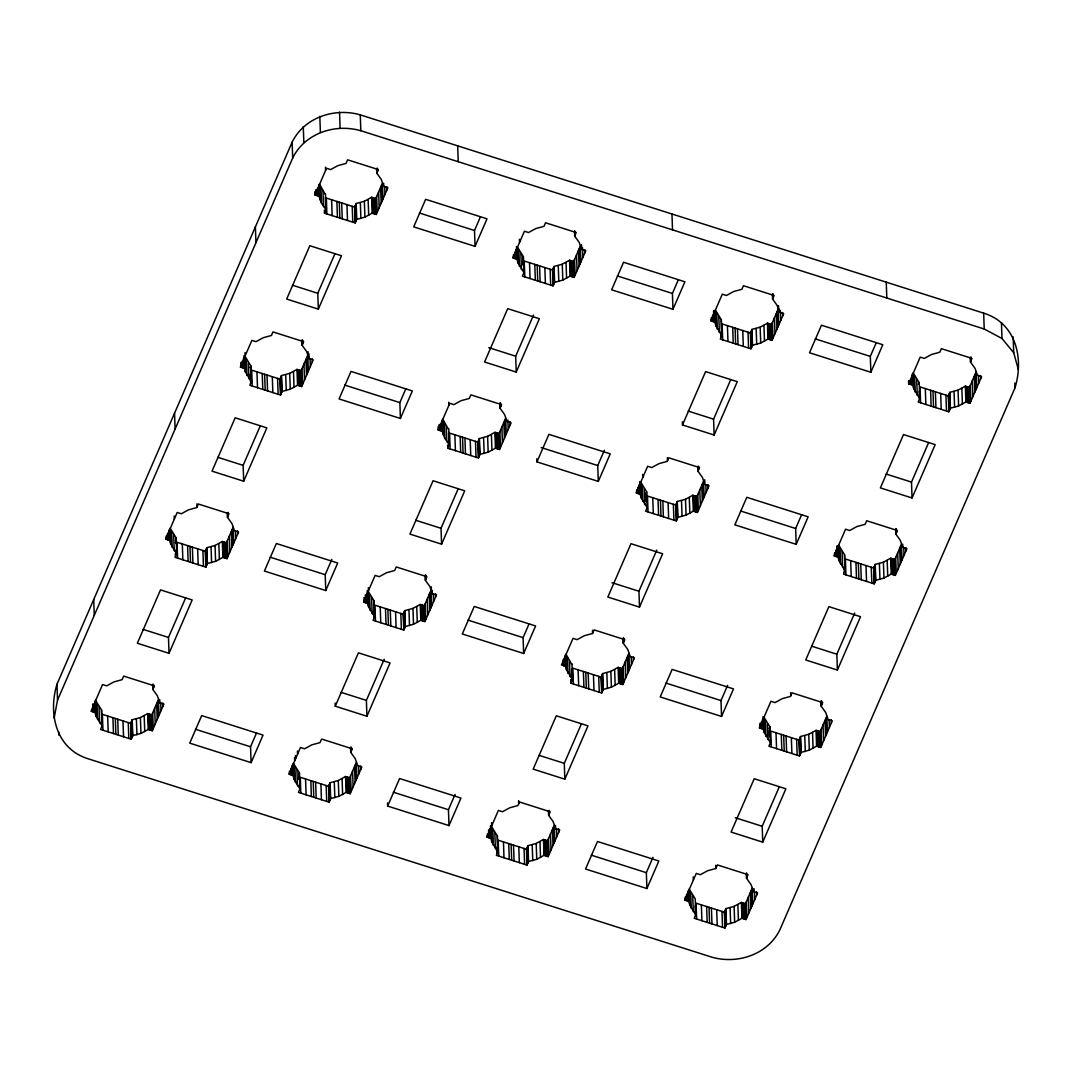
<?xml version="1.0" encoding="UTF-8"?>
<svg xmlns="http://www.w3.org/2000/svg" width="1072" height="1072" viewBox="0 0 1072 1072"><rect width="100%" height="100%" fill="white"/><g stroke="black" fill="none" stroke-linecap="round" stroke-linejoin="round"><path stroke-width="1.5" d="M56.977 684.231C48.026 713.563 55.824 748.859 88.346 758.855L711.728 957.135C737.415 964.545 767.686 954.643 779.867 929.853L1015.023 387.769C1023.974 358.437 1016.176 323.141 983.654 313.145L360.272 114.865C334.585 107.455 304.314 117.357 292.133 142.147L56.977 684.231L57.526 700.096L54.149 718.079M57.526 700.096L292.683 158.013C304.863 133.223 335.134 123.307 360.822 130.73L984.217 329.01L1001.998 338.511L1013.723 352.728L1018.4 369.786M324.494 213.167L326.049 209.603L321.533 203.332L319.054 196.256L314.94 194.957L326.518 168.277L330.618 169.59L337.894 165.624L346.095 163.4L347.636 159.822L378.309 169.577L376.768 173.155L381.27 179.413L383.763 186.488L387.863 187.801L376.299 214.467L372.185 213.167L364.909 217.134L356.721 219.358L355.167 222.922L324.494 213.167L324.387 210.005M132.754 735.633L140.955 733.409L148.231 729.442L152.331 730.742L151.782 714.877L147.681 713.577L140.405 717.543L132.204 719.768L132.754 735.633L131.213 739.198L100.54 729.442L102.081 725.878L96.065 716.15L95.515 700.284L101.532 710.012L101.84 726.427M207.419 563.537L215.606 561.313L222.882 557.346L226.983 558.646L226.433 542.794L222.333 541.481L215.057 545.46L206.856 547.685L207.419 563.537L205.864 567.115L175.192 557.36L176.733 553.782L170.716 544.053L170.167 528.201L176.183 537.93L175.527 542.874M250.071 367.616L250.835 365.833L244.818 356.105L245.381 371.971L251.397 381.699L249.843 385.263L280.516 395.019L282.07 391.454L281.507 375.589L289.708 373.364L296.984 369.398L301.085 370.698L301.647 386.563L297.534 385.25L290.257 389.23L282.07 391.454M325.245 194.3L319.469 184.022L320.032 199.874M131.213 739.198L130.663 723.345L132.204 719.768M205.864 567.115L205.315 551.249L206.856 547.685M280.516 395.019L279.966 379.153L281.507 375.589M355.167 222.922L354.618 207.07L356.172 203.492L364.359 201.268L371.636 197.302L375.736 198.615L376.299 214.467M169.028 653.317L192.169 599.958L160.505 589.895L137.363 643.24L169.028 653.317L168.478 637.451L185.67 597.828M243.692 481.221L266.834 427.875L235.17 417.799L212.028 471.157L243.692 481.221L243.13 465.355L260.322 425.731M318.344 309.138L341.486 255.779L309.821 245.716L286.68 299.061L318.344 309.138L317.781 293.272L334.973 253.635M152.331 730.742L163.909 704.063L159.795 702.763L157.316 695.688L152.8 689.417L154.355 685.852L123.682 676.097L122.128 679.661L113.94 681.886L106.664 685.866L102.55 684.552L90.986 711.232L95.086 712.532L96.065 716.15M226.983 558.646L238.56 531.98L234.46 530.667L231.967 523.592L227.465 517.334L229.006 513.756L198.333 504.001L196.779 507.579L188.592 509.803L181.315 513.769L177.215 512.47L165.637 539.136L169.738 540.449L170.716 544.053M301.647 386.563L313.212 359.884L309.111 358.584L306.619 351.509L302.116 345.238L303.657 341.673L272.985 331.918L271.444 335.482L263.243 337.707L255.967 341.673L251.866 340.373L240.289 367.053L244.403 368.353L245.381 371.971M151.782 714.877L158.468 699.467L159.018 715.319M226.433 542.794L233.12 527.37L233.683 543.236M301.085 370.698L307.771 355.274L308.334 371.14M375.736 198.615L382.436 183.191L382.985 199.044M251.103 762.648L263.042 735.111L201.697 715.6L189.744 743.137L251.103 762.648L250.54 746.782L256.516 733.02M325.754 590.551L337.693 563.014L276.348 543.504L264.409 571.041L325.754 590.551L325.205 574.699L331.838 559.396M400.405 418.469L412.345 390.932L351 371.421L339.06 398.945L400.405 418.469L399.856 402.603L405.819 388.841M475.057 246.372L487.01 218.835L425.651 199.325L413.712 226.862L475.057 246.372L474.507 230.507L480.47 216.745M447.748 448.203L449.289 444.639L444.786 438.368L442.294 431.292L438.193 429.993L449.758 403.313L453.871 404.626L461.148 400.66L469.335 398.436L470.889 394.858L501.562 404.613L500.008 408.191L504.523 414.449L507.002 421.524L511.116 422.837L499.539 449.503L495.438 448.203L488.162 452.17L479.961 454.394L478.42 457.958L447.748 448.203L447.64 445.041M330.658 798.573L338.859 796.349L346.135 792.382L350.236 793.682L349.686 777.83L345.573 776.517L338.296 780.496L330.109 782.721L330.658 798.573L329.117 802.151L298.431 792.396L299.986 788.818L293.969 779.089L293.42 763.237L299.436 772.952L298.82 779.505M405.31 626.49L413.511 624.266L420.787 620.286L424.887 621.599L424.338 605.734L420.224 604.434L412.948 608.4L404.76 610.625L405.31 626.49L403.769 630.055L373.096 620.299L374.637 616.735L368.621 607.007L368.071 591.141L374.088 600.869L374.396 617.284M448.498 429.336L442.723 419.058L443.272 434.91M554.626 282.298L562.813 280.087L570.09 276.107L574.19 277.42L573.641 261.555L569.54 260.255L562.264 264.221L554.063 266.446L554.626 282.298L553.072 285.876L522.399 276.12L523.94 272.543L517.923 262.828L517.374 246.962L523.391 256.69L522.841 264.811M335.268 706.18L358.41 652.835L390.074 662.911L366.932 716.257L335.268 706.18L335.161 703.018M329.117 802.151L328.555 786.285L330.109 782.721M403.769 630.055L403.206 614.189L404.76 610.625M478.42 457.958L477.871 442.106L479.412 438.528L487.613 436.304L494.889 432.338L498.989 433.651L499.539 449.503M553.072 285.876L552.522 270.01L554.063 266.446M366.932 716.257L366.383 700.391L384.232 659.24M441.584 544.161L464.725 490.815L433.061 480.752L409.919 534.097L441.584 544.161L441.034 528.308L458.226 488.671M516.235 372.078L539.377 318.732L507.713 308.656L484.571 362.001L516.235 372.078L515.686 356.212L533.534 315.061M350.236 793.682L361.813 767.016L357.7 765.703L355.221 758.628L350.705 752.37L352.259 748.792L321.587 739.037L320.032 742.615L311.845 744.839L304.569 748.805L300.455 747.506L288.891 774.172L292.991 775.485L293.969 779.089M424.887 621.599L436.465 594.92L432.351 593.62L429.872 586.545L425.356 580.274L426.911 576.709L396.238 566.954L394.684 570.518L386.496 572.743L379.22 576.709L375.106 575.409L363.542 602.089L367.642 603.389L368.621 607.007M574.19 277.42L585.768 250.741L581.667 249.441L579.175 242.366L574.672 236.095L576.213 232.53L545.541 222.775L543.986 226.339L535.799 228.564L528.523 232.53L524.422 231.23L512.845 257.896L516.945 259.21L517.923 262.828M349.686 777.83L356.373 762.406L356.922 778.272M424.338 605.734L431.024 590.31L431.574 606.176M498.989 433.651L505.676 418.227L506.225 434.08M573.641 261.555L580.327 246.131L580.89 261.997M387.649 806.077L399.588 778.54L460.947 798.05L448.994 825.587L387.649 806.077L387.541 802.901M536.951 461.898L548.904 434.361L610.249 453.871L598.31 481.408L536.951 461.898L536.844 458.722M448.994 825.587L448.444 809.735L455.077 794.432M523.659 653.505L535.598 625.968L474.253 606.457L462.3 633.981L523.659 653.505L523.096 637.639L529.072 623.877M598.31 481.408L597.747 465.543L604.394 450.253M672.961 309.312L684.901 281.789L623.556 262.265L611.616 289.802L672.961 309.312L672.412 293.46L678.375 279.685M528.563 861.526L536.75 859.302L544.027 855.322L548.14 856.635L547.578 840.77L543.477 839.47L536.201 843.436L528.014 845.661L528.563 861.526L527.009 865.091L496.336 855.335L497.89 851.758L491.874 842.043L491.311 826.177L497.328 835.905L497.649 852.32M571.751 664.372L565.962 654.094L566.525 669.946L572.542 679.675L570.987 683.239L601.673 692.994L603.214 689.43L602.665 673.564L610.852 671.34L618.129 667.374L622.242 668.687L622.792 684.539L618.678 683.239L611.402 687.206L603.214 689.43M677.866 517.334L686.067 515.109L693.343 511.143L697.443 512.456L696.894 496.591L692.78 495.291L685.504 499.257L677.316 501.482L677.866 517.334L676.325 520.912L645.639 511.156L647.193 507.579L641.177 497.864L640.627 481.998L646.644 491.726L645.867 493.509L646.148 501.441M752.517 345.251L760.718 343.027L767.994 339.06L772.095 340.36L771.545 324.494L767.431 323.195L760.155 327.161L751.968 329.385L752.517 345.251L750.976 348.815L720.304 339.06L721.845 335.496L715.828 325.767L715.279 309.915L721.295 319.63L721.603 336.045M682.475 424.954L705.617 371.609L737.281 381.672L714.14 435.018L682.475 424.954L682.368 421.778M566.525 669.946L565.547 666.328L561.447 665.029L573.011 638.349L577.111 639.662L584.387 635.696L592.588 633.472L594.129 629.894L624.815 639.649L623.261 643.227L627.777 649.485L630.256 656.56L634.356 657.873L622.792 684.539M527.009 865.091L526.459 849.225L528.014 845.661M601.673 692.994L601.111 677.142L602.665 673.564M676.325 520.912L675.762 505.046L677.316 501.482M750.976 348.815L750.413 332.963L751.968 329.385M564.837 779.197L587.979 725.851L556.314 715.788L533.173 769.133L564.837 779.197L564.287 763.344L581.466 723.707M639.488 607.114L662.63 553.768L630.966 543.692L607.824 597.037L639.488 607.114L638.939 591.248L656.788 550.097M714.14 435.018L713.59 419.165L730.782 379.528M548.14 856.635L559.705 829.956L555.604 828.656L553.112 821.581L548.609 815.31L550.15 811.745L519.478 801.99L517.937 805.554L509.736 807.779L502.46 811.745L498.359 810.445L486.782 837.125L490.896 838.425L491.874 842.043M697.443 512.456L709.021 485.777L704.907 484.477L702.428 477.402L697.912 471.131L699.467 467.566L668.794 457.811L667.24 461.375L659.052 463.6L651.776 467.566L647.662 466.266L636.098 492.932L640.198 494.246L641.177 497.864M772.095 340.36L783.672 313.681L779.558 312.381L777.079 305.306L772.564 299.048L774.118 295.47L743.445 285.715L741.891 289.279L733.704 291.504L726.427 295.483L722.314 294.17L710.749 320.85L714.85 322.149L715.828 325.767M547.578 840.77L554.278 825.346L554.827 841.212M622.242 668.687L628.929 653.263L629.478 669.116M696.894 496.591L703.58 481.167L704.13 497.033M771.545 324.494L778.232 309.084L778.781 324.937M646.898 888.541L658.851 861.004L597.493 841.493L585.553 869.017L646.898 888.541L646.349 872.675L652.982 857.372M721.55 716.444L733.503 688.907L672.144 669.397L660.205 696.934L721.55 716.444L721 700.579L727.633 685.289M796.201 544.348L808.154 516.825L746.795 497.301L734.856 524.838L796.201 544.348L795.652 528.496L801.628 514.721M870.866 372.265L882.805 344.728L821.46 325.218L809.507 352.755L870.866 372.265L870.303 356.4L876.28 342.638M913.733 388.721L912.754 385.103L908.654 383.789L920.218 357.123L924.319 358.423L931.595 354.457L939.796 352.232L941.337 348.655L972.023 358.41L970.468 361.988L974.984 368.245L977.463 375.321L981.563 376.634L969.999 403.3L965.885 402L958.609 405.966L950.422 408.191L948.881 411.769L918.195 402.013L919.749 398.436L919.2 382.583L913.183 372.855L913.733 388.721L919.749 398.436M769.12 728.545L769.884 726.762L763.867 717.034L764.43 732.9L770.446 742.615L768.892 746.192L799.565 755.948L801.119 752.37L800.556 736.518L808.757 734.293L816.033 730.327L820.134 731.627L820.696 747.492L816.583 746.179L809.306 750.145L801.119 752.37M875.77 580.287L883.958 578.063L891.234 574.096L895.348 575.396L894.785 559.53L890.685 558.231L883.408 562.197L875.221 564.421L875.77 580.287L874.216 583.851L843.543 574.096L845.098 570.532L839.081 560.803L838.518 544.951L844.535 554.666L844.857 571.081M918.423 384.366L919.2 382.583M695.795 914.711L689.765 904.982L689.216 889.13L695.232 898.845L695.795 914.711L694.241 918.275L724.913 928.03L726.468 924.466L725.905 908.6L734.106 906.376L741.382 902.41L745.482 903.723L746.032 919.575L741.931 918.275L734.655 922.242L726.468 924.466M689.765 904.982L688.787 901.364L684.686 900.065L696.264 873.385L700.364 874.698L707.641 870.732L715.828 868.508L717.382 864.93L748.055 874.685L746.514 878.263L751.016 884.521L753.509 891.596L757.609 892.909L746.032 919.575M724.913 928.03L724.364 912.178L725.905 908.6M799.565 755.948L799.015 740.082L800.556 736.518M874.216 583.851L873.667 567.999L875.221 564.421M948.881 411.769L948.318 395.903L949.872 392.339L958.06 390.114L965.336 386.134L969.45 387.448L969.999 403.3M762.741 842.15L785.883 788.804L754.219 778.728L731.077 832.073L762.741 842.15L762.179 826.284L779.371 786.66M837.393 670.054L860.535 616.708L828.87 606.645L805.729 659.99L837.393 670.054L836.83 654.201L854.692 613.037M912.044 497.971L935.186 444.625L903.522 434.549L880.38 487.894L912.044 497.971L911.495 482.105L928.674 442.481M820.696 747.492L832.261 720.813L828.16 719.513L825.668 712.438L821.165 706.167L822.706 702.602L792.034 692.847L790.493 696.411L782.292 698.636L775.016 702.602L770.915 701.302L759.338 727.968L763.452 729.282L764.43 732.9M895.348 575.396L906.912 548.717L902.812 547.417L900.319 540.342L895.817 534.07L897.358 530.506L866.685 520.751L865.144 524.315L856.943 526.54L849.667 530.519L845.567 529.206L833.989 555.886L838.103 557.185L839.081 560.803M745.482 903.723L752.169 888.299L752.732 904.152M820.134 731.627L826.82 716.203L827.383 732.069M894.785 559.53L901.485 544.12L902.034 559.973M969.45 387.448L976.136 372.024L976.686 387.89M419.447 213.006L474.507 230.507M617.351 275.946L672.412 293.46M815.243 338.886L870.303 356.4M354.618 207.07L326.344 198.079L326.893 213.931M552.522 270.01L524.235 261.019L524.798 276.884M750.413 332.963L722.139 323.958L722.689 339.824M948.318 395.903L920.044 386.912L920.593 402.764M292.455 285.219L317.781 293.272M488.778 347.65L515.686 356.212M688.251 411.099L713.59 419.165M886.155 474.052L911.495 482.105M344.795 385.089L399.856 402.603M541.119 447.533L597.747 465.543M740.591 510.982L795.652 528.496M279.966 379.153L251.692 370.162L252.242 386.027M477.871 442.106L449.583 433.115L450.146 448.967M675.762 505.046L647.488 496.055L648.037 511.92M873.667 567.999L845.393 558.994L845.942 574.86M217.804 457.302L243.13 465.355M415.708 520.255L441.034 528.308M612.018 582.686L638.939 591.248M811.504 646.135L836.83 654.201M270.144 557.185L325.205 574.699M468.035 620.125L523.096 637.639M665.94 683.078L721 700.579M205.315 551.249L177.027 542.258L177.59 558.11M403.206 614.189L374.932 605.198L375.481 621.063M601.111 677.142L572.837 668.151L573.386 684.003M799.015 740.082L770.741 731.091L771.291 746.956M143.152 629.398L168.478 637.451M341.043 692.338L366.383 700.391M538.948 755.291L564.287 763.344M735.271 817.722L762.179 826.284M195.493 729.268L250.54 746.782M393.384 792.221L448.444 809.735M591.288 855.161L646.349 872.675M130.663 723.345L102.376 714.341L102.939 730.206M328.555 786.285L300.281 777.294L300.83 793.146M526.459 849.225L498.185 840.234L498.735 856.099M724.364 912.178L696.076 903.187L696.639 919.039M1014.862 382.999L1015.023 387.769M1013.174 336.876L1013.723 352.728M1001.449 322.645L1001.998 338.511M983.654 313.145L984.217 329.01M980.558 375.548L980.666 378.711M978.401 375.374L978.669 383.294M975.225 374.115L975.788 389.967M974.327 376.192L974.877 392.057M972.331 380.774L972.894 396.64M971.138 357.03L971.245 360.205M970.602 358.262L970.709 361.425M970.307 357.231L970.468 361.988M970.348 385.357L970.897 401.223M968.807 387.247L969.356 403.099M967.386 386.791L967.949 402.657M965.979 386.349L966.529 402.201M965.336 386.134L965.885 402M961.839 388.332L962.401 404.198M958.06 390.114L958.609 405.966M954.053 391.454L954.603 407.306M949.872 392.339L950.422 408.191M949.631 392.888L950.181 408.754M949.095 394.121L949.645 409.973M948.559 395.34L949.122 411.206M945.919 395.139L946.482 411.005M940.653 393.464L941.203 409.33M935.374 391.789L935.936 407.655M932.988 391.025L933.538 406.891M930.59 390.262L931.139 406.127M925.31 388.587L925.873 404.452M919.227 391.066L919.508 398.998M916.694 379.568L917.257 395.434M914.684 376.312L915.233 392.178M912.366 373.994L912.754 385.103M911.776 375.374L912.111 384.888M910.53 379.689L910.704 384.446M909.177 380.828L909.284 383.99M908.533 380.627L908.654 383.789M905.907 547.631L906.014 550.807M903.75 547.457L904.018 555.39M902.704 544.241L902.812 547.417M900.574 546.197L901.123 562.063M899.676 548.288L900.225 564.14M897.679 552.871L898.242 568.723M896.473 529.126L896.594 532.288M895.897 528.764L896.058 533.521M895.643 529.313L895.817 534.07M886.249 282.164L886.812 298.029M895.696 557.453L896.246 573.319M894.155 559.329L894.705 575.195M892.735 558.887L893.298 574.739M891.328 558.432L891.877 574.297M890.685 558.231L891.234 574.096M887.187 560.428L887.737 576.28M883.408 562.197L883.958 578.063M879.402 563.537L879.951 579.403M874.98 564.984L875.529 580.836M874.444 566.204L874.993 582.069M873.908 567.436L874.457 583.302M871.268 567.235L871.831 583.088M866.002 565.56L866.551 581.413M860.722 563.872L861.285 579.738M858.324 563.122L858.886 578.974M855.938 562.358L856.488 578.21M850.659 560.683L851.222 576.535M844.535 554.666L845.098 570.532M844.213 569.138L844.321 572.314M842.043 551.665L842.592 567.517M840.033 548.408L840.582 564.261M837.714 546.09L838.103 557.185M837.125 547.47L837.46 556.984M836.776 546.037L836.884 549.212M835.825 550.191L836.053 556.542M834.525 552.911L834.632 556.087M831.242 719.727L831.363 722.903M829.098 719.553L829.366 727.486M825.922 718.294L826.472 734.146M825.025 720.371L825.574 736.236M823.028 724.953L823.577 740.819M821.822 701.209L821.929 704.384M821.232 700.847L821.407 705.604M820.991 701.41L821.165 706.167M821.045 729.536L821.594 745.402M819.49 731.426L820.053 747.278M818.083 730.97L818.633 746.836M816.676 730.528L817.226 746.38M816.033 730.327L816.583 746.179M812.536 732.511L813.085 748.377M808.757 734.293L809.306 750.145M804.75 735.633L805.3 751.499M800.315 737.067L800.878 752.933M799.792 738.3L800.342 754.165M799.256 739.533L799.806 755.385M782.654 312.595L782.761 315.771M796.617 739.318L797.166 755.184M780.443 310.84L780.778 320.354M779.451 309.205L779.558 312.381M778.473 305.587L778.58 308.763M777.334 311.161L777.883 327.027M790.613 692.686L790.734 695.849M776.423 313.252L776.972 329.104M791.35 737.643L791.9 753.509M774.44 317.835L774.989 333.687M773.234 294.09L773.341 297.252M772.644 293.728L772.805 298.485M772.403 294.277L772.564 299.048M772.443 322.417L773.006 338.283M786.071 735.968L786.62 751.834M770.902 324.293L771.451 340.159M769.495 323.851L770.044 339.703M783.672 735.204L784.235 751.07M768.075 323.396L768.637 339.261M767.431 323.195L767.994 339.06M781.274 734.441L781.836 750.306M763.934 325.392L764.497 341.244M776.007 732.766L776.557 748.631M760.155 327.161L760.718 343.027M756.149 328.501L756.711 344.367M769.884 726.762L770.446 742.615M769.642 727.312L769.977 736.839M769.173 730.126L769.388 736.477M767.391 723.747L767.941 739.613M751.727 329.948L752.276 345.8M765.381 720.491L765.931 736.357M751.191 331.168L751.753 347.033M750.668 332.4L751.217 348.266M763.009 716.592L763.452 729.282M762.473 719.553L762.808 729.081M748.028 332.199L748.578 348.052M761.174 722.287L761.388 728.625M759.82 723.426L759.981 728.183M742.749 330.524L743.311 346.377M737.482 328.849L738.032 344.702M756.591 891.81L756.698 894.986M735.084 328.086L735.633 343.938M754.433 891.636L754.715 899.569M754.031 888.634L754.139 891.797M732.685 327.322L733.235 343.174M751.271 890.376L751.82 906.242M750.36 892.467L750.923 908.319M748.377 897.05L748.926 912.915M746.581 872.943L746.755 877.7M727.419 325.647L727.968 341.499M746.34 873.506L746.514 878.263M746.393 901.632L746.943 917.498M744.839 903.508L745.402 919.374M743.432 903.066L743.981 918.918M742.025 902.611L742.574 918.476M721.295 319.63L721.845 335.496M741.382 902.41L741.931 918.275M720.907 332.521L721.067 337.278M718.803 316.629L719.352 332.481M737.884 904.607L738.434 920.459M716.779 313.372L717.342 329.225M714.461 311.054L714.85 322.149M713.818 310.853L714.207 321.948M713.523 311.001L713.644 314.176M734.106 906.376L734.655 922.242M712.572 315.155L712.8 321.506M711.272 317.875L711.393 321.051M730.099 907.729L730.648 923.582M725.664 909.163L726.226 925.029M725.141 910.396L725.69 926.248M724.605 911.615L725.154 927.481M708.002 484.691L708.11 487.867M721.965 911.414L722.515 927.28M705.845 484.517L706.126 492.45M704.746 479.707L704.853 482.882M702.669 483.258L703.232 499.11M715.721 865.332L715.828 868.508M701.771 485.335L702.321 501.2M716.686 909.739L717.248 925.592M699.788 489.917L700.338 505.783M698.582 466.173L698.689 469.348M698.046 467.405L698.153 470.568M697.751 466.374L697.912 471.131M697.792 494.5L698.341 510.366M711.419 908.064L711.969 923.917M696.251 496.39L696.8 512.242M694.83 495.934L695.393 511.8M709.021 907.301L709.584 923.153M693.423 495.492L693.973 511.344M692.78 495.291L693.343 511.143M706.622 906.537L707.185 922.389M689.283 497.475L689.845 513.341M701.356 904.862L701.905 920.714M685.504 499.257L686.067 515.109M671.97 213.998L672.519 229.864M681.497 500.597L682.047 516.463M695.219 905.746L695.54 915.274M693.249 876.883L693.37 880.058M692.74 895.844L693.289 911.696M690.73 892.587L691.279 908.44M677.075 502.031L677.625 517.897M676.539 503.264L677.089 519.129M676.003 504.497L676.566 520.349M688.412 890.269L688.787 901.364M687.822 891.649L688.157 901.163M673.363 504.282L673.926 520.148M686.522 894.37L686.737 900.721M685.222 897.09L685.33 900.266M667.374 457.65L667.481 460.813M668.097 502.607L668.647 518.473M662.831 500.932L663.38 516.798M660.432 500.168L660.982 516.034M658.034 499.405L658.583 515.27M652.754 497.73L653.317 513.595M646.644 491.726L647.193 507.579M646.403 492.276L646.724 501.803M644.138 488.711L644.701 504.577M642.677 474.347L642.785 477.522M642.128 485.455L642.677 501.321M639.756 481.556L640.198 494.246M639.22 484.517L639.555 494.045M637.92 487.251L638.148 493.589M636.621 489.971L636.741 493.147M633.351 656.774L633.458 659.95M631.194 656.6L631.462 664.533M628.018 655.34L628.581 671.206M627.12 657.431L627.669 673.283M625.123 662.014L625.686 677.879M623.931 638.269L624.038 641.431M623.341 637.907L623.502 642.664M623.1 638.47L623.261 643.227M623.14 666.596L623.69 682.462M621.599 668.472L622.149 684.338M620.179 668.03L620.742 683.882M618.772 667.575L619.321 683.44M618.129 667.374L618.678 683.239M614.631 669.571L615.181 685.423M610.852 671.34L611.402 687.206M606.846 672.693L607.395 688.546M602.424 674.127L602.973 689.993M601.888 675.36L602.437 691.212M601.352 676.579L601.915 692.445M584.749 249.655L584.856 252.831M598.712 676.378L599.275 692.244M582.538 247.9L582.873 257.414M581.493 244.684L581.667 249.441M579.429 248.222L579.979 264.074M592.481 630.296L592.588 633.472M578.518 250.299L579.081 266.164M593.446 674.703L593.995 690.556M576.535 254.881L577.084 270.747M574.739 230.775L574.914 235.532M574.498 231.338L574.672 236.095M574.552 259.478L575.101 275.33M588.166 673.028L588.729 688.881M572.997 261.354L573.56 277.206M571.59 260.898L572.14 276.764M585.781 672.265L586.33 688.117M570.183 260.456L570.733 276.308M569.54 260.255L570.09 276.107M583.382 671.501L583.932 687.366M566.043 262.439L566.592 278.305M578.103 669.826L578.666 685.678M562.264 264.221L562.813 280.087M558.257 265.561L558.807 281.427M571.992 663.809L572.542 679.675M571.912 669.129L572.301 680.238M571.121 679.514L571.229 682.69M570.88 680.077L570.987 683.239M569.487 660.808L570.049 676.66M553.822 266.995L554.385 282.861M567.477 657.551L568.026 673.404M553.299 268.228L553.849 284.093M552.763 269.461L553.313 285.313M565.158 655.233L565.547 666.328M564.622 658.195L564.904 666.127M550.124 269.246L550.673 285.112M563.269 659.334L563.497 665.685M544.844 267.571L545.407 283.437M539.578 265.896L540.127 281.762M558.686 828.87L558.807 832.046M537.179 265.132L537.729 280.998M556.542 828.696L556.81 836.629M555.497 825.48L555.604 828.656M534.781 264.369L535.343 280.234M553.366 827.437L553.916 843.289M552.469 829.514L553.018 845.379M550.472 834.11L551.035 849.962M549.266 810.352L549.387 813.527M529.514 262.694L530.064 278.559M548.743 811.584L548.851 814.76M548.435 810.553L548.609 815.31M548.489 838.693L549.038 854.545M546.934 840.569L547.497 856.434M545.527 840.113L546.09 855.979M544.12 839.671L544.67 855.536M523.391 256.69L523.94 272.543M523.149 257.24L523.431 265.173M543.477 839.47L544.027 855.322M520.898 253.675L521.448 269.541M519.424 239.311L519.531 242.486M539.98 841.654L540.529 857.52M518.888 250.419L519.438 266.285M516.503 246.52L516.945 259.21M515.98 249.481L516.315 259.009M536.201 843.436L536.75 859.302M514.681 252.215L514.895 258.553M513.381 254.935L513.488 258.111M532.194 844.776L532.744 860.642M527.772 846.223L528.322 862.076M527.236 847.443L527.786 863.308M526.7 848.676L527.25 864.528M510.098 421.738L510.205 424.914M524.061 848.475L524.623 864.327M507.887 419.983L508.222 429.497M518.593 800.596L518.701 803.772M504.778 420.304L505.327 436.17M503.867 422.395L504.43 438.247M518.794 846.786L519.344 862.652M501.884 426.978L502.433 442.843M500.678 403.233L500.785 406.395M500.088 402.871L500.249 407.628M499.847 403.434L500.008 408.191M499.887 431.56L500.45 447.426M513.515 845.111L514.078 860.977M498.346 433.436L498.895 449.302M496.939 432.994L497.488 448.846M511.116 844.347L511.679 860.213M495.519 432.539L496.081 448.404M494.889 432.338L495.438 448.203M508.731 843.584L509.28 859.449M491.391 434.535L491.941 450.387M503.451 841.909L504.001 857.774M487.613 436.304L488.162 452.17M483.593 437.657L484.155 453.51M497.328 835.905L497.89 851.758M496.885 847.202L497.113 853.553M494.835 832.89L495.385 848.756M479.412 438.528L479.961 454.394M479.171 439.091L479.72 454.957M492.825 829.634L493.375 845.5M478.635 440.324L479.197 456.176M478.112 441.543L478.661 457.409M491.552 822.693L491.673 825.869M490.453 825.735L490.896 838.425M489.917 828.71L490.252 838.224M475.472 441.342L476.022 457.208M488.564 829.835L488.845 837.768M487.318 834.15L487.425 837.326M470.193 439.667L470.755 455.52M457.677 145.846L458.226 161.711M464.926 437.992L465.476 453.845M462.528 437.229L463.077 453.081M460.129 436.465L460.692 452.33M454.863 434.79L455.412 450.642M448.753 402.228L448.86 405.404M448.739 428.773L449.289 444.639M448.605 432.512L449.047 445.202M446.247 425.772L446.796 441.624M444.223 422.515L444.786 438.368M441.905 420.197L442.294 431.292M441.383 423.159L441.651 431.091M440.029 424.298L440.244 430.649M438.984 424.74L439.091 427.902M438.729 427.031L438.837 430.194M438.086 426.817L438.193 429.993M435.446 593.834L435.554 597.01M433.289 593.66L433.57 601.593M432.244 590.444L432.351 593.62M431.266 586.826L431.373 590.002M430.127 592.401L430.676 608.253M429.215 594.478L429.765 610.343M427.232 599.074L427.782 614.926M426.026 575.316L426.133 578.491M425.437 574.967L425.597 579.724M425.195 575.517L425.356 580.274M425.236 603.657L425.798 619.509M423.695 605.533L424.244 621.398M422.288 605.077L422.837 620.943M420.867 604.635L421.43 620.5M420.224 604.434L420.787 620.286M416.727 606.618L417.289 622.484M412.948 608.4L413.511 624.266M408.941 609.74L409.504 625.606M404.519 611.187L405.069 627.04M403.983 612.407L404.546 628.272M403.461 613.64L404.01 629.492M386.845 186.702L386.965 189.878M400.821 613.439L401.37 629.291M384.701 186.528L384.969 194.461M383.655 183.312L383.763 186.488M381.525 185.268L382.074 201.134M380.627 187.359L381.176 203.211M395.541 611.75L396.091 627.616M378.63 191.942L379.193 207.807M377.424 168.197L377.545 171.359M376.902 169.416L377.009 172.592M376.594 168.398L376.768 173.155M376.647 196.524L377.197 212.39M390.275 610.075L390.824 625.941M375.093 198.4L375.656 214.266M373.686 197.958L374.249 213.824M387.876 609.311L388.426 625.177M372.279 197.503L372.828 213.368M371.636 197.302L372.185 213.167M385.478 608.548L386.027 624.413M368.138 199.499L368.688 215.351M380.212 606.873L380.761 622.738M364.359 201.268L364.909 217.134M360.272 114.865L360.822 130.73M360.353 202.621L360.902 218.474M374.088 600.869L374.637 616.735M373.592 610.584L373.86 618.517M371.595 597.854L372.145 613.72M356.172 203.492L356.721 219.358M355.931 204.055L356.48 219.921M369.572 594.598L370.135 610.464M355.395 205.288L355.944 221.14M354.859 206.507L355.408 222.373M368.312 587.657L368.42 590.833M367.2 590.699L367.642 603.389M366.678 593.674L366.999 603.188M352.219 206.306L352.782 222.172M365.311 594.813L365.592 602.732M364.011 597.533L364.185 602.29M346.953 204.631L347.502 220.484M339.543 112.118L340.105 127.983M341.673 202.956L342.236 218.809M360.795 765.931L360.902 769.093M339.275 202.193L339.837 218.045M358.638 765.756L358.919 773.676M336.889 201.429L337.439 217.294M355.462 764.483L356.025 780.349M354.564 766.574L355.113 782.439M352.581 771.157L353.13 787.022M351.375 747.412L351.482 750.588M331.61 199.754L332.159 215.606M350.785 747.05L350.946 751.807M350.544 747.613L350.705 752.37M350.584 775.739L351.134 791.605M349.043 777.629L349.593 793.481M347.623 777.173L348.186 793.039M325.499 167.192L325.607 170.368M346.216 776.731L346.765 792.583M325.486 193.737L326.049 209.603M325.365 197.476L325.808 210.166M345.573 776.517L346.135 792.382M322.994 190.736L323.543 206.601M319.818 116.339L320.381 132.204M342.075 778.714L342.638 794.58M320.984 187.479L321.533 203.332M318.665 185.161L319.054 196.256M318.129 188.123L318.411 196.055M338.296 780.496L338.859 796.349M316.776 189.262L317.004 195.613M315.744 189.704L315.851 192.88M315.476 191.995L315.583 195.158M314.833 191.781L314.94 194.957M334.29 781.836L334.839 797.689M329.868 783.27L330.417 799.136M329.332 784.503L329.881 800.355M328.796 785.722L329.359 801.588M312.193 358.798L312.314 361.974M303.282 126.643L303.845 142.509M326.156 785.521L326.719 801.387M310.049 358.624L310.317 366.557M308.937 353.827L309.111 358.584M308.026 351.79L308.133 354.966M306.873 357.365L307.423 373.23M320.89 783.846L321.439 799.712M305.976 359.442L306.525 375.307M303.979 364.038L304.528 379.89M302.773 340.28L302.88 343.455M302.183 339.931L302.358 344.688M301.942 340.481L302.116 345.238M301.996 368.621L302.545 384.473M315.624 782.171L316.173 798.024M300.441 370.497L301.004 386.362M292.133 142.147L292.683 158.013M299.034 370.041L299.584 385.907M313.225 781.408L313.774 797.273M297.627 369.599L298.177 385.464M296.984 369.398L297.534 385.25M310.826 780.644L311.376 796.509M293.487 371.582L294.036 387.448M305.547 778.969L306.11 794.834M289.708 373.364L290.257 389.23M285.701 374.704L286.251 390.57M299.436 772.952L299.986 788.818M299.195 773.515L299.356 778.272M299.637 786.205L299.745 789.381M297.453 750.99L297.56 754.165M296.931 769.951L297.493 785.816M295.47 755.586L295.577 758.748M281.266 376.151L281.829 392.004M294.559 757.663L294.666 760.839M294.921 766.694L295.47 782.56M280.743 377.371L281.293 393.236M280.207 378.604L280.757 394.456M292.602 764.376L292.991 775.485M292.013 765.756L292.348 775.27M277.568 378.403L278.117 394.255M290.713 768.477L290.941 774.828M289.413 771.21L289.534 774.373M272.301 376.714L272.851 392.58M267.022 375.039L267.571 390.905M264.623 374.275L265.186 390.141M262.225 373.525L262.787 389.377M255.391 226.849L255.94 242.714M256.958 371.837L257.508 387.702M250.835 365.833L251.397 381.699M250.593 366.396L251.156 382.248M250.285 373.967L250.62 383.481M248.342 362.818L248.892 378.684M246.332 359.562L246.882 375.428M245.059 352.621L245.18 355.797M243.96 355.663L244.403 368.353M243.424 358.638L243.759 368.152M242.125 361.358L242.339 367.696M240.771 362.497L240.932 367.254M237.542 530.895L237.649 534.057M235.384 530.72L235.666 538.64M232.222 529.447L232.771 545.313M231.311 531.538L231.874 547.403M229.328 536.121L229.877 551.986M228.122 512.376L228.229 515.552M227.586 513.609L227.706 516.771M227.291 512.577L227.465 517.334M227.344 540.703L227.894 556.569M225.79 542.593L226.353 558.445M224.383 542.137L224.932 558.003M222.976 541.695L223.525 557.547M222.333 541.481L222.882 557.346M218.835 543.678L219.385 559.544M215.057 545.46L215.606 561.313M211.05 546.8L211.599 562.653M206.615 548.234L207.177 564.1M206.092 549.467L206.641 565.319M205.556 550.686L206.105 566.552M202.916 550.485L203.466 566.351M196.913 503.84L197.02 507.016M197.637 548.81L198.199 564.676M192.37 547.135L192.92 562.988M189.972 546.372L190.521 562.237M187.573 545.608L188.136 561.473M182.307 543.933L182.856 559.798M174.548 413.189L175.111 429.055M176.183 537.93L176.733 553.782M175.942 538.479L176.103 543.236M176.331 549.588L176.491 554.345M174.2 515.967L174.321 519.129M175.326 553.621L175.433 556.797M173.691 534.915L174.24 550.78M171.681 531.658L172.23 547.524M169.363 529.34L169.738 540.449M168.773 530.72L169.108 540.234M167.473 533.441L167.688 539.792M166.173 536.174L166.281 539.337M162.89 702.977L162.998 706.153M160.733 702.803L161.014 710.736M159.688 699.587L159.795 702.763M157.571 701.544L158.12 717.409M156.659 703.634L157.222 719.486M154.676 708.217L155.226 724.069M153.47 684.459L153.577 687.634M152.881 684.11L153.041 688.867M152.639 684.66L152.8 689.417M152.68 712.8L153.242 728.652M151.139 714.676L151.688 730.541M149.732 714.233L150.281 730.086M148.311 713.778L148.874 729.643M147.681 713.577L148.231 729.442M144.184 715.774L144.733 731.627M140.405 717.543L140.955 733.409M136.385 718.883L136.948 734.749M131.963 720.33L132.513 736.183M131.427 721.55L131.99 737.415M130.905 722.783L131.454 738.648M128.265 722.582L128.814 738.434M122.985 720.907L123.548 736.759M117.719 719.218L118.268 735.084M115.32 718.468L115.87 734.32M112.922 717.704L113.485 733.556M107.656 716.029L108.205 731.881M101.532 710.012L102.081 725.878M99.039 707.011L99.589 722.863M93.72 599.543L94.269 615.395M97.016 703.755L97.579 719.607M94.698 701.436L95.086 712.532M94.175 704.398L94.443 712.331M92.755 703.956L93.036 711.875M58.719 731.962L58.826 735.124"/></g></svg>
